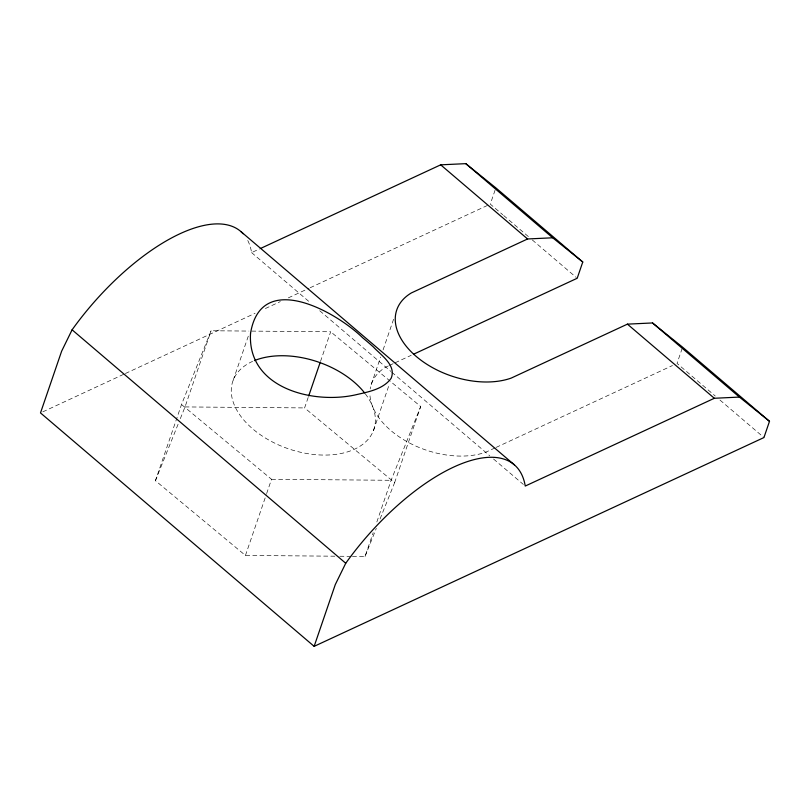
<?xml version="1.0" encoding="UTF-8"?>
<svg xmlns="http://www.w3.org/2000/svg" width="810" height="810" viewBox="0 0 810 810"><rect width="100%" height="100%" fill="white"/><g stroke="black" fill="none" stroke-linecap="round" stroke-linejoin="round"><path stroke-width="0.61" stroke-dasharray="4.05 3.04" d="M334.824 556.197L245.45 555.447L155.439 480.684L181.511 404.524L211.096 330.753L248.862 331.077M180.326 418.628L185.024 406.924L211.096 330.753M233.179 380.255L249.136 333.7M245.45 555.447L266.237 494.758M266.642 493.563L271.532 479.287L181.511 404.524M380.062 518.977L394.612 482.679L304.6 407.916L308.266 397.204M320.487 361.503L330.672 331.756L250.118 331.087M371.213 384.558L380.629 357.068M383.079 349.9L393.721 318.826M373.471 430.555L389.337 384.203M352.451 556.348L365.037 556.46L373.187 532.656M376.852 521.944L391.119 480.289L420.694 406.519L330.672 331.756M394.612 482.679L420.694 406.519M495.062 190.198L490.293 204.12L502.716 214.711M682.202 348.341L677.038 363.417L715.24 396.009M365.037 556.46L376.306 528.353M155.439 480.684L178.453 423.316M247.769 240.499A154.011 65.559 -49.5 0 1 251.596 252.609L259.615 248.893M42.798 411.855L124.264 374.038M125.408 373.501L255.069 313.308M265.397 308.519L280.311 301.593M288.35 297.867L309.005 288.279M310.149 287.742L488.005 205.183M388.294 365.948L386.005 367.011A72.799 44.813 18.9 0 0 370.21 388.891M389.438 365.411L394.014 363.285M395.158 362.758L411.197 355.317M495.001 447.92L485.838 452.172A72.799 44.813 18.9 0 1 410.832 443.688A72.799 44.813 18.9 0 1 369.886 393.417M496.145 447.393L672.452 365.543M185.024 406.924L304.6 407.916M271.532 479.287L391.119 480.289M339.866 556.247L351.196 556.338M503.668 215.521L528.495 236.702M532.312 239.962L576.244 277.445M720.009 400.079L763.941 437.552M251.596 252.609L310.169 302.575M319.768 310.767L390.825 371.375M391.777 372.195L489.716 455.746M493.553 459.017L523.321 484.41M365.249 393.741A74.53 45.886 18.9 0 1 345.09 452.577A74.53 45.886 18.9 0 1 248.194 424.744A74.53 45.886 18.9 0 1 252.588 361.371"/><path stroke-width="1.21" d="M308.671 396.019L320.082 362.698M314.148 646.35L335.279 584.607L345.738 563.254A154.011 65.559 -49.5 0 1 457.397 465.416A154.011 65.559 -49.5 0 1 525.245 486.051L714.329 398.277L739.429 397.082L769.5 421.321L763.941 437.552L314.148 646.35L40.5 412.918L61.641 351.175L72.1 329.812A154.011 65.559 -49.5 0 1 243.132 233.746M260.769 248.356L440.68 164.835L465.791 163.65L495.852 187.88L582.765 262.015L577.206 278.255L413.485 354.253M582.765 262.015L552.693 237.786L527.583 238.97L411.369 292.926A72.799 44.813 18.9 0 0 416.218 356.43A72.799 44.813 18.9 0 0 511.201 378.088L627.416 324.142L652.526 322.947L682.597 347.186L769.5 421.321M465.791 163.65L552.693 237.786M652.526 322.947L739.429 397.082M440.68 164.835L527.583 238.97M627.416 324.142L714.329 398.277M240.843 231.508L514.492 464.95M72.1 329.812L345.738 563.254M254.401 360.602A74.53 45.886 18.9 0 1 364.601 392.901M250.533 333.457C247.192 388.172 313.247 404.706 356.309 394.673C368.591 391.827 383.221 389.235 391.098 378.381C396.758 365.28 380.771 355.033 373.299 346.893A61.823 8.556 36.7 0 0 362.657 337.77C335.937 311.587 260.8 269.467 250.533 333.457"/></g></svg>
